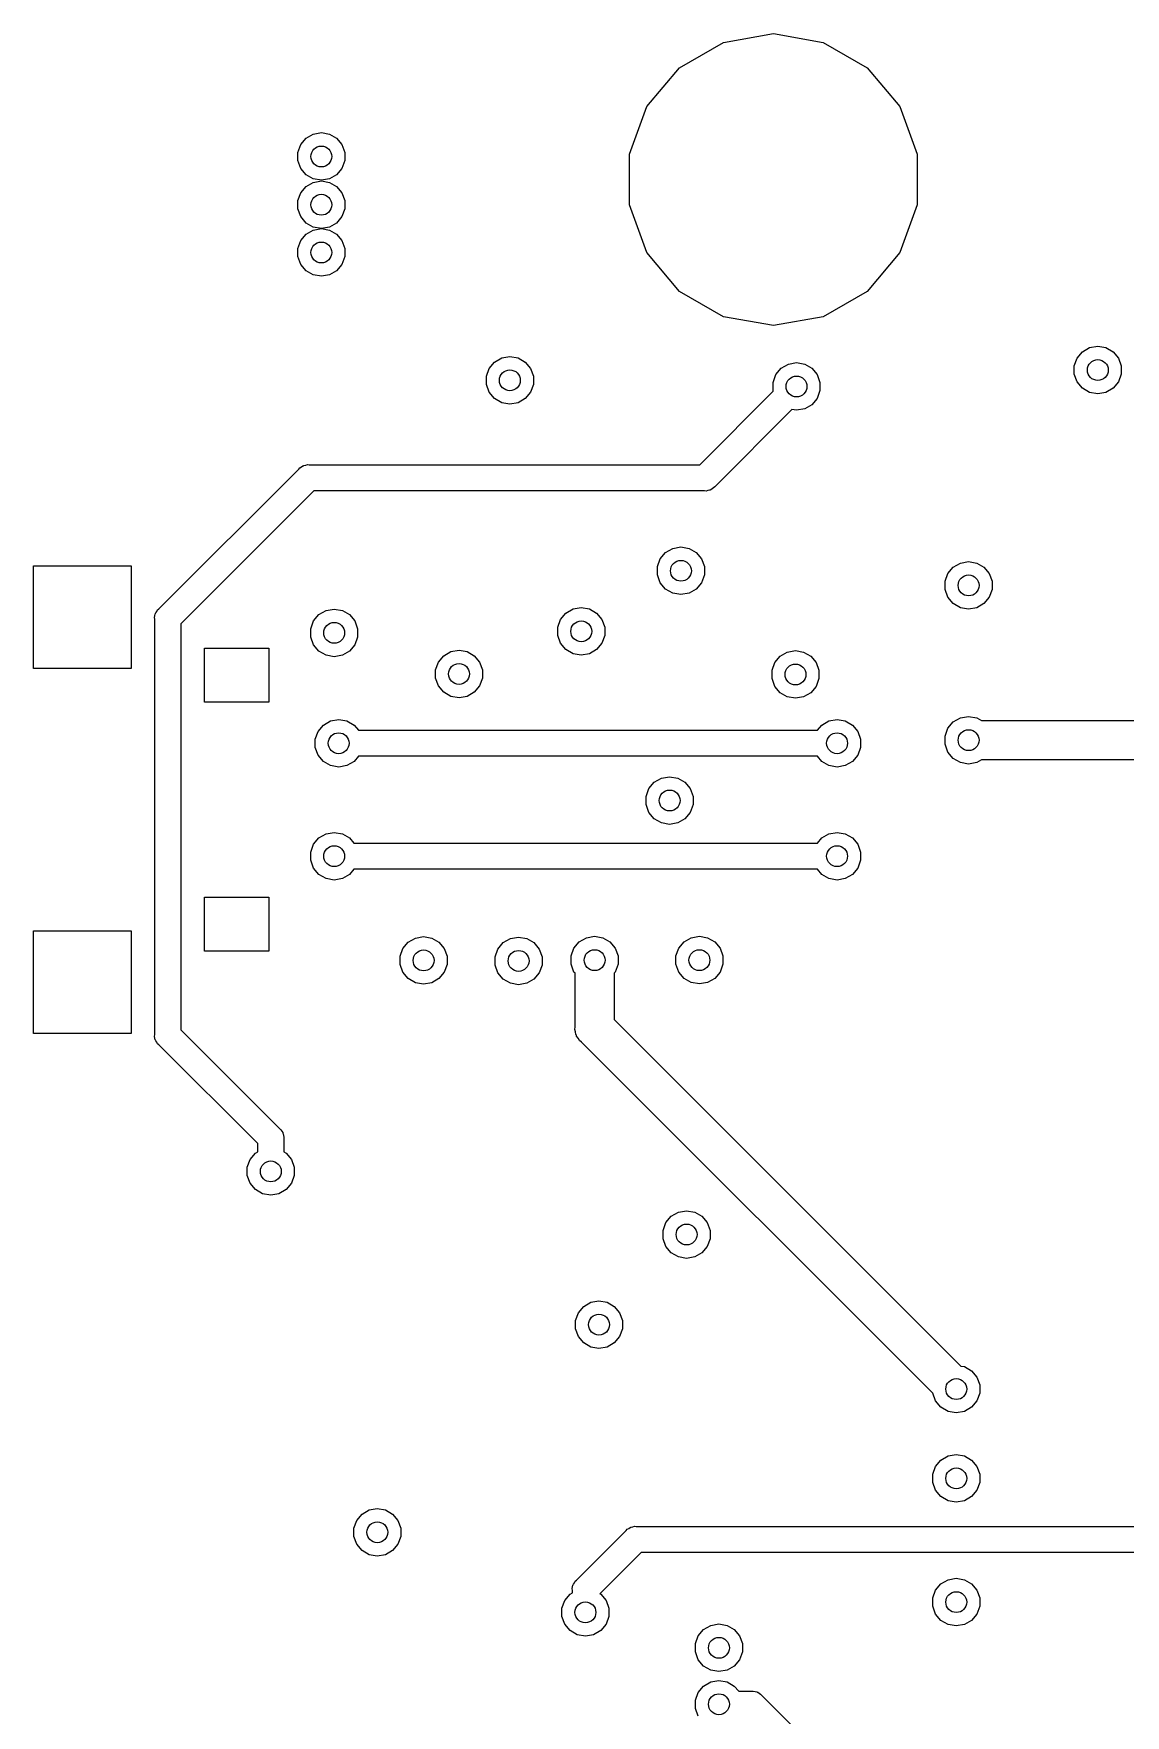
# Model space of a CAD drawing. Extents: x 91.8 to 190.2, y -113.9 to -59.9.
# Drawn here: x 91.75 to 113, y -92.69 to -59.93 of the extents above; entities that cross this region are included whole.
import ezdxf

# ---------------------------------------------------------------- set-up
doc = ezdxf.new("R2010")
doc.units = 0
doc.header["$MEASUREMENT"] = 0
doc.layers.add('BLACK', color=7, linetype='CONTINUOUS')

msp = doc.modelspace()

# ---------------------------------------------------------------- linework, layer by layer
at = {"layer": 'BLACK', "linetype": 'CONTINUOUS'}
for p, q in [((105.178, -60.0983), (106.15, -59.9268)), ((106.15, -59.9268), (107.122, -60.0983)), ((104.322, -60.592), (105.178, -60.0983)), ((107.122, -60.0983), (107.978, -60.592)), ((103.688, -61.3484), (104.322, -60.592)), ((107.978, -60.592), (108.612, -61.3484)), ((103.35, -62.2763), (103.688, -61.3484)), ((108.612, -61.3484), (108.95, -62.2763)), ((97.0516, -61.9644), (97.1912, -61.8837)), ((97.1912, -61.8837), (97.35, -61.8557)), ((97.35, -61.8557), (97.5088, -61.8837)), ((97.5088, -61.8837), (97.6484, -61.9644)), ((96.8928, -62.2394), (96.9479, -62.0879)), ((96.8928, -62.4006), (96.8928, -62.2394)), ((96.9479, -62.0879), (97.0516, -61.9644)), ((97.6484, -61.9644), (97.7521, -62.0879)), ((97.7521, -62.0879), (97.8072, -62.2394)), ((97.8072, -62.2394), (97.8072, -62.4006)), ((96.9479, -62.5521), (96.8928, -62.4006)), ((97.0516, -62.6756), (96.9479, -62.5521)), ((97.7521, -62.5521), (97.6484, -62.6756)), ((97.8072, -62.4006), (97.7521, -62.5521)), ((103.35, -63.2637), (103.35, -62.2763)), ((108.95, -62.2763), (108.95, -63.2637)), ((97.1912, -62.7563), (97.0516, -62.6756)), ((97.0516, -62.9044), (97.1912, -62.8237)), ((97.35, -62.7843), (97.1912, -62.7563)), ((97.1912, -62.8237), (97.35, -62.7957)), ((97.5088, -62.7563), (97.35, -62.7843)), ((97.35, -62.7957), (97.5088, -62.8237)), ((97.6484, -62.6756), (97.5088, -62.7563)), ((97.5088, -62.8237), (97.6484, -62.9044)), ((96.8928, -63.1794), (96.9479, -63.0279)), ((96.8928, -63.3406), (96.8928, -63.1794)), ((96.9479, -63.0279), (97.0516, -62.9044)), ((97.6484, -62.9044), (97.7521, -63.0279)), ((97.7521, -63.0279), (97.8072, -63.1794)), ((97.8072, -63.1794), (97.8072, -63.3406)), ((96.9479, -63.4921), (96.8928, -63.3406)), ((97.0516, -63.6156), (96.9479, -63.4921)), ((97.7521, -63.4921), (97.6484, -63.6156)), ((97.8072, -63.3406), (97.7521, -63.4921)), ((103.688, -64.1916), (103.35, -63.2637)), ((108.95, -63.2637), (108.612, -64.1916)), ((96.9479, -63.9579), (97.0516, -63.8344)), ((97.1912, -63.6963), (97.0516, -63.6156)), ((97.0516, -63.8344), (97.1912, -63.7537)), ((97.35, -63.7243), (97.1912, -63.6963)), ((97.1912, -63.7537), (97.35, -63.7257)), ((97.5088, -63.6963), (97.35, -63.7243)), ((97.35, -63.7257), (97.5088, -63.7537)), ((97.6484, -63.6156), (97.5088, -63.6963)), ((97.5088, -63.7537), (97.6484, -63.8344)), ((97.6484, -63.8344), (97.7521, -63.9579)), ((96.8928, -64.1094), (96.9479, -63.9579)), ((96.8928, -64.2706), (96.8928, -64.1094)), ((97.7521, -63.9579), (97.8072, -64.1094)), ((97.8072, -64.1094), (97.8072, -64.2706)), ((104.322, -64.948), (103.688, -64.1916)), ((108.612, -64.1916), (107.978, -64.948)), ((96.9479, -64.4221), (96.8928, -64.2706)), ((97.0516, -64.5456), (96.9479, -64.4221)), ((97.7521, -64.4221), (97.6484, -64.5456)), ((97.8072, -64.2706), (97.7521, -64.4221)), ((97.1912, -64.6263), (97.0516, -64.5456)), ((97.35, -64.6543), (97.1912, -64.6263)), ((97.5088, -64.6263), (97.35, -64.6543)), ((97.6484, -64.5456), (97.5088, -64.6263)), ((105.178, -65.4417), (104.322, -64.948)), ((107.978, -64.948), (107.122, -65.4417)), ((106.15, -65.6132), (105.178, -65.4417)), ((107.122, -65.4417), (106.15, -65.6132)), ((112.063, -66.2479), (112.167, -66.1244)), ((112.167, -66.1244), (112.306, -66.0437)), ((112.306, -66.0437), (112.465, -66.0157)), ((112.465, -66.0157), (112.624, -66.0437)), ((112.624, -66.0437), (112.763, -66.1244)), ((112.763, -66.1244), (112.867, -66.2479)), ((100.563, -66.5994), (100.618, -66.4479)), ((100.618, -66.4479), (100.722, -66.3244)), ((100.722, -66.3244), (100.861, -66.2437)), ((100.861, -66.2437), (101.02, -66.2157)), ((101.02, -66.2157), (101.179, -66.2437)), ((101.179, -66.2437), (101.318, -66.3244)), ((101.318, -66.3244), (101.422, -66.4479)), ((101.422, -66.4479), (101.477, -66.5994)), ((106.198, -66.5679), (106.302, -66.4444)), ((106.302, -66.4444), (106.441, -66.3637)), ((106.441, -66.3637), (106.6, -66.3357)), ((106.6, -66.3357), (106.759, -66.3637)), ((106.759, -66.3637), (106.898, -66.4444)), ((106.898, -66.4444), (107.002, -66.5679)), ((112.008, -66.3994), (112.063, -66.2479)), ((112.008, -66.5606), (112.008, -66.3994)), ((112.867, -66.2479), (112.922, -66.3994)), ((112.922, -66.3994), (112.922, -66.5606)), ((100.563, -66.7606), (100.563, -66.5994)), ((100.618, -66.9121), (100.563, -66.7606)), ((101.477, -66.7606), (101.422, -66.9121)), ((101.477, -66.5994), (101.477, -66.7606)), ((106.143, -66.7194), (106.198, -66.5679)), ((106.143, -66.8806), (106.143, -66.7194)), ((107.002, -66.5679), (107.057, -66.7194)), ((107.057, -66.7194), (107.057, -66.8806)), ((112.063, -66.7121), (112.008, -66.5606)), ((112.167, -66.8356), (112.063, -66.7121)), ((112.867, -66.7121), (112.763, -66.8356)), ((112.922, -66.5606), (112.867, -66.7121)), ((100.722, -67.0356), (100.618, -66.9121)), ((100.861, -67.1163), (100.722, -67.0356)), ((101.02, -67.1443), (100.861, -67.1163)), ((101.179, -67.1163), (101.02, -67.1443)), ((101.318, -67.0356), (101.179, -67.1163)), ((101.422, -66.9121), (101.318, -67.0356)), ((104.715, -68.326), (106.147, -66.8934)), ((106.147, -66.8934), (106.143, -66.8806)), ((106.898, -67.1556), (106.759, -67.2363)), ((107.002, -67.0321), (106.898, -67.1556)), ((107.057, -66.8806), (107.002, -67.0321)), ((112.306, -66.9163), (112.167, -66.8356)), ((112.465, -66.9443), (112.306, -66.9163)), ((112.624, -66.9163), (112.465, -66.9443)), ((112.763, -66.8356), (112.624, -66.9163)), ((106.511, -67.2485), (105.007, -68.7518)), ((106.6, -67.2643), (106.511, -67.2485)), ((106.759, -67.2363), (106.6, -67.2643)), ((94.1882, -71.1326), (96.9126, -68.4082)), ((96.9126, -68.4082), (96.9342, -68.3824)), ((96.9342, -68.3824), (96.9634, -68.3656)), ((96.9634, -68.3656), (96.991, -68.3462)), ((96.991, -68.3462), (97.002, -68.3433)), ((97.002, -68.3433), (97.0118, -68.3376)), ((97.0118, -68.3376), (97.045, -68.3318)), ((97.045, -68.3318), (97.0775, -68.3231)), ((97.0775, -68.3231), (97.1111, -68.326)), ((97.1111, -68.326), (104.715, -68.326)), ((104.957, -68.7944), (104.929, -68.8138)), ((104.986, -68.7776), (104.957, -68.7944)), ((105.007, -68.7518), (104.986, -68.7776)), ((97.2052, -68.834), (94.614, -71.4252)), ((104.809, -68.834), (97.2052, -68.834)), ((104.842, -68.8369), (104.809, -68.834)), ((104.875, -68.8282), (104.842, -68.8369)), ((104.908, -68.8224), (104.875, -68.8282)), ((104.918, -68.8167), (104.908, -68.8224)), ((104.929, -68.8138), (104.918, -68.8167)), ((103.948, -70.1579), (104.052, -70.0344)), ((104.052, -70.0344), (104.191, -69.9537)), ((104.191, -69.9537), (104.35, -69.9257)), ((104.35, -69.9257), (104.509, -69.9537)), ((104.509, -69.9537), (104.648, -70.0344)), ((104.648, -70.0344), (104.752, -70.1579)), ((91.75, -72.2938), (91.75, -70.2938)), ((91.75, -70.2938), (93.65, -70.2938)), ((93.65, -70.2938), (93.65, -72.2938)), ((103.893, -70.3094), (103.948, -70.1579)), ((103.893, -70.4706), (103.893, -70.3094)), ((104.752, -70.1579), (104.807, -70.3094)), ((104.807, -70.3094), (104.807, -70.4706)), ((109.548, -70.4429), (109.652, -70.3194)), ((109.652, -70.3194), (109.791, -70.2387)), ((109.791, -70.2387), (109.95, -70.2107)), ((109.95, -70.2107), (110.109, -70.2387)), ((110.109, -70.2387), (110.248, -70.3194)), ((110.248, -70.3194), (110.352, -70.4429)), ((103.948, -70.6221), (103.893, -70.4706)), ((104.052, -70.7456), (103.948, -70.6221)), ((104.191, -70.8263), (104.052, -70.7456)), ((104.648, -70.7456), (104.509, -70.8263)), ((104.752, -70.6221), (104.648, -70.7456)), ((104.807, -70.4706), (104.752, -70.6221)), ((109.493, -70.5944), (109.548, -70.4429)), ((109.493, -70.7556), (109.493, -70.5944)), ((109.548, -70.9071), (109.493, -70.7556)), ((110.352, -70.4429), (110.407, -70.5944)), ((110.407, -70.7556), (110.352, -70.9071)), ((110.407, -70.5944), (110.407, -70.7556)), ((104.35, -70.8543), (104.191, -70.8263)), ((104.509, -70.8263), (104.35, -70.8543)), ((109.652, -71.0306), (109.548, -70.9071)), ((109.791, -71.1113), (109.652, -71.0306)), ((110.248, -71.0306), (110.109, -71.1113)), ((110.352, -70.9071), (110.248, -71.0306)), ((94.1031, -71.2975), (94.1118, -71.265)), ((94.106, -71.3311), (94.1031, -71.2975)), ((94.106, -79.4261), (94.106, -71.3311)), ((94.1118, -71.265), (94.1176, -71.2318)), ((94.1176, -71.2318), (94.1233, -71.222)), ((94.1233, -71.222), (94.1262, -71.211)), ((94.1262, -71.211), (94.1456, -71.1834)), ((94.1456, -71.1834), (94.1624, -71.1542)), ((94.1624, -71.1542), (94.1882, -71.1326)), ((97.1428, -71.5194), (97.1979, -71.3679)), ((97.1979, -71.3679), (97.3016, -71.2444)), ((97.3016, -71.2444), (97.4412, -71.1637)), ((97.4412, -71.1637), (97.6, -71.1357)), ((97.6, -71.1357), (97.7588, -71.1637)), ((97.7588, -71.1637), (97.8984, -71.2444)), ((97.8984, -71.2444), (98.0021, -71.3679)), ((98.0021, -71.3679), (98.0572, -71.5194)), ((101.953, -71.4894), (102.008, -71.3379)), ((102.008, -71.3379), (102.112, -71.2144)), ((102.112, -71.2144), (102.251, -71.1337)), ((102.251, -71.1337), (102.41, -71.1057)), ((102.41, -71.1057), (102.569, -71.1337)), ((102.569, -71.1337), (102.708, -71.2144)), ((102.708, -71.2144), (102.812, -71.3379)), ((102.812, -71.3379), (102.867, -71.4894)), ((109.95, -71.1393), (109.791, -71.1113)), ((110.109, -71.1113), (109.95, -71.1393)), ((94.614, -71.4252), (94.614, -79.332)), ((97.1428, -71.6806), (97.1428, -71.5194)), ((97.1979, -71.8321), (97.1428, -71.6806)), ((98.0572, -71.6806), (98.0021, -71.8321)), ((98.0572, -71.5194), (98.0572, -71.6806)), ((101.953, -71.6506), (101.953, -71.4894)), ((102.008, -71.8021), (101.953, -71.6506)), ((102.867, -71.6506), (102.812, -71.8021)), ((102.867, -71.4894), (102.867, -71.6506)), ((95.075, -72.95), (95.075, -71.9)), ((95.075, -71.9), (96.325, -71.9)), ((96.325, -71.9), (96.325, -72.95)), ((97.3016, -71.9556), (97.1979, -71.8321)), ((97.4412, -72.0363), (97.3016, -71.9556)), ((97.6, -72.0643), (97.4412, -72.0363)), ((97.7588, -72.0363), (97.6, -72.0643)), ((97.8984, -71.9556), (97.7588, -72.0363)), ((98.0021, -71.8321), (97.8984, -71.9556)), ((99.6279, -72.1679), (99.7316, -72.0444)), ((99.7316, -72.0444), (99.8712, -71.9637)), ((99.8712, -71.9637), (100.03, -71.9357)), ((100.03, -71.9357), (100.189, -71.9637)), ((100.189, -71.9637), (100.328, -72.0444)), ((100.328, -72.0444), (100.432, -72.1679)), ((102.112, -71.9256), (102.008, -71.8021)), ((102.251, -72.0063), (102.112, -71.9256)), ((102.41, -72.0343), (102.251, -72.0063)), ((102.569, -72.0063), (102.41, -72.0343)), ((102.708, -71.9256), (102.569, -72.0063)), ((102.812, -71.8021), (102.708, -71.9256)), ((106.178, -72.1779), (106.282, -72.0544)), ((106.282, -72.0544), (106.421, -71.9737)), ((106.421, -71.9737), (106.58, -71.9457)), ((106.58, -71.9457), (106.739, -71.9737)), ((106.739, -71.9737), (106.878, -72.0544)), ((106.878, -72.0544), (106.982, -72.1779)), ((93.65, -72.2938), (91.75, -72.2938)), ((99.5728, -72.3194), (99.6279, -72.1679)), ((99.5728, -72.4806), (99.5728, -72.3194)), ((100.432, -72.1679), (100.487, -72.3194)), ((100.487, -72.3194), (100.487, -72.4806)), ((106.123, -72.3294), (106.178, -72.1779)), ((106.123, -72.4906), (106.123, -72.3294)), ((106.982, -72.1779), (107.037, -72.3294)), ((107.037, -72.3294), (107.037, -72.4906)), ((99.6279, -72.6321), (99.5728, -72.4806)), ((99.7316, -72.7556), (99.6279, -72.6321)), ((100.432, -72.6321), (100.328, -72.7556)), ((100.487, -72.4806), (100.432, -72.6321)), ((106.178, -72.6421), (106.123, -72.4906)), ((106.282, -72.7656), (106.178, -72.6421)), ((106.982, -72.6421), (106.878, -72.7656)), ((107.037, -72.4906), (106.982, -72.6421)), ((96.325, -72.95), (95.075, -72.95)), ((99.8712, -72.8363), (99.7316, -72.7556)), ((100.03, -72.8643), (99.8712, -72.8363)), ((100.189, -72.8363), (100.03, -72.8643)), ((100.328, -72.7556), (100.189, -72.8363)), ((106.421, -72.8463), (106.282, -72.7656)), ((106.58, -72.8743), (106.421, -72.8463)), ((106.739, -72.8463), (106.58, -72.8743)), ((106.878, -72.7656), (106.739, -72.8463)), ((97.3891, -73.3944), (97.5287, -73.3137)), ((97.5287, -73.3137), (97.6875, -73.2857)), ((97.6875, -73.2857), (97.8463, -73.3137)), ((97.8463, -73.3137), (97.9859, -73.3944)), ((107.092, -73.3944), (107.231, -73.3137)), ((107.231, -73.3137), (107.39, -73.2857)), ((107.39, -73.2857), (107.549, -73.3137)), ((107.549, -73.3137), (107.688, -73.3944)), ((109.548, -73.4579), (109.652, -73.3344)), ((109.652, -73.3344), (109.791, -73.2537)), ((109.791, -73.2537), (109.95, -73.2257)), ((109.95, -73.2257), (110.109, -73.2537)), ((110.109, -73.2537), (110.204, -73.309)), ((110.204, -73.309), (117.826, -73.309)), ((97.2303, -73.6694), (97.2855, -73.5179)), ((97.2303, -73.8306), (97.2303, -73.6694)), ((97.2855, -73.5179), (97.3891, -73.3944)), ((97.9859, -73.3944), (98.0712, -73.496)), ((98.0712, -73.496), (107.006, -73.496)), ((107.006, -73.496), (107.092, -73.3944)), ((107.688, -73.3944), (107.792, -73.5179)), ((107.792, -73.5179), (107.847, -73.6694)), ((107.847, -73.6694), (107.847, -73.8306)), ((109.493, -73.6094), (109.548, -73.4579)), ((109.493, -73.7706), (109.493, -73.6094)), ((97.2855, -73.9821), (97.2303, -73.8306)), ((97.3891, -74.1056), (97.2855, -73.9821)), ((98.0712, -74.004), (97.9859, -74.1056)), ((107.006, -74.004), (98.0712, -74.004)), ((107.092, -74.1056), (107.006, -74.004)), ((107.792, -73.9821), (107.688, -74.1056)), ((107.847, -73.8306), (107.792, -73.9821)), ((109.548, -73.9221), (109.493, -73.7706)), ((109.652, -74.0456), (109.548, -73.9221)), ((97.5287, -74.1863), (97.3891, -74.1056)), ((97.6875, -74.2143), (97.5287, -74.1863)), ((97.8463, -74.1863), (97.6875, -74.2143)), ((97.9859, -74.1056), (97.8463, -74.1863)), ((107.231, -74.1863), (107.092, -74.1056)), ((107.39, -74.2143), (107.231, -74.1863)), ((107.549, -74.1863), (107.39, -74.2143)), ((107.688, -74.1056), (107.549, -74.1863)), ((109.791, -74.1263), (109.652, -74.0456)), ((109.95, -74.1543), (109.791, -74.1263)), ((110.109, -74.1263), (109.95, -74.1543)), ((110.204, -74.071), (110.109, -74.1263)), ((117.782, -74.071), (110.204, -74.071)), ((103.673, -74.785), (103.728, -74.6335)), ((103.728, -74.6335), (103.832, -74.51)), ((103.832, -74.51), (103.971, -74.4293)), ((103.971, -74.4293), (104.13, -74.4013)), ((104.13, -74.4013), (104.289, -74.4293)), ((104.289, -74.4293), (104.428, -74.51)), ((104.428, -74.51), (104.532, -74.6335)), ((104.532, -74.6335), (104.587, -74.785)), ((103.673, -74.9462), (103.673, -74.785)), ((103.728, -75.0977), (103.673, -74.9462)), ((104.587, -74.9462), (104.532, -75.0977)), ((104.587, -74.785), (104.587, -74.9462)), ((103.832, -75.2212), (103.728, -75.0977)), ((103.971, -75.3019), (103.832, -75.2212)), ((104.13, -75.3299), (103.971, -75.3019)), ((104.289, -75.3019), (104.13, -75.3299)), ((104.428, -75.2212), (104.289, -75.3019)), ((104.532, -75.0977), (104.428, -75.2212)), ((97.1979, -75.7179), (97.3016, -75.5944)), ((97.3016, -75.5944), (97.4412, -75.5137)), ((97.4412, -75.5137), (97.6, -75.4857)), ((97.6, -75.4857), (97.7588, -75.5137)), ((97.7588, -75.5137), (97.8984, -75.5944)), ((97.8984, -75.5944), (97.9837, -75.696)), ((107.006, -75.696), (107.092, -75.5944)), ((107.092, -75.5944), (107.231, -75.5137)), ((107.231, -75.5137), (107.39, -75.4857)), ((107.39, -75.4857), (107.549, -75.5137)), ((107.549, -75.5137), (107.688, -75.5944)), ((107.688, -75.5944), (107.792, -75.7179)), ((97.1428, -75.8694), (97.1979, -75.7179)), ((97.1428, -76.0306), (97.1428, -75.8694)), ((97.9837, -75.696), (107.006, -75.696)), ((107.792, -75.7179), (107.847, -75.8694)), ((107.847, -75.8694), (107.847, -76.0306)), ((97.1979, -76.1821), (97.1428, -76.0306)), ((97.3016, -76.3056), (97.1979, -76.1821)), ((97.4412, -76.3863), (97.3016, -76.3056)), ((97.8984, -76.3056), (97.7588, -76.3863)), ((97.9837, -76.204), (97.8984, -76.3056)), ((107.006, -76.204), (97.9837, -76.204)), ((107.092, -76.3056), (107.006, -76.204)), ((107.231, -76.3863), (107.092, -76.3056)), ((107.688, -76.3056), (107.549, -76.3863)), ((107.792, -76.1821), (107.688, -76.3056)), ((107.847, -76.0306), (107.792, -76.1821)), ((97.6, -76.4143), (97.4412, -76.3863)), ((97.7588, -76.3863), (97.6, -76.4143)), ((107.39, -76.4143), (107.231, -76.3863)), ((107.549, -76.3863), (107.39, -76.4143)), ((95.075, -77.8), (95.075, -76.75)), ((95.075, -76.75), (96.325, -76.75)), ((96.325, -76.75), (96.325, -77.8)), ((91.75, -79.4062), (91.75, -77.4062)), ((91.75, -77.4062), (93.65, -77.4062)), ((93.65, -77.4062), (93.65, -79.4062)), ((98.9379, -77.7479), (99.0416, -77.6244)), ((99.0416, -77.6244), (99.1812, -77.5437)), ((99.1812, -77.5437), (99.34, -77.5157)), ((99.34, -77.5157), (99.4988, -77.5437)), ((99.4988, -77.5437), (99.6384, -77.6244)), ((99.6384, -77.6244), (99.7421, -77.7479)), ((100.788, -77.7579), (100.892, -77.6344)), ((100.892, -77.6344), (101.031, -77.5537)), ((101.031, -77.5537), (101.19, -77.5257)), ((101.19, -77.5257), (101.349, -77.5537)), ((101.349, -77.5537), (101.488, -77.6344)), ((101.488, -77.6344), (101.592, -77.7579)), ((102.268, -77.7423), (102.372, -77.6188)), ((102.372, -77.6188), (102.511, -77.5381)), ((102.511, -77.5381), (102.67, -77.5101)), ((102.67, -77.5101), (102.829, -77.5381)), ((102.829, -77.5381), (102.968, -77.6188)), ((102.968, -77.6188), (103.072, -77.7423)), ((104.308, -77.7423), (104.412, -77.6188)), ((104.412, -77.6188), (104.551, -77.5381)), ((104.551, -77.5381), (104.71, -77.5101)), ((104.71, -77.5101), (104.869, -77.5381)), ((104.869, -77.5381), (105.008, -77.6188)), ((105.008, -77.6188), (105.112, -77.7423)), ((96.325, -77.8), (95.075, -77.8)), ((98.8828, -77.8994), (98.9379, -77.7479)), ((98.8828, -78.0606), (98.8828, -77.8994)), ((99.7421, -77.7479), (99.7972, -77.8994)), ((99.7972, -77.8994), (99.7972, -78.0606)), ((100.733, -77.9094), (100.788, -77.7579)), ((100.733, -78.0706), (100.733, -77.9094)), ((101.592, -77.7579), (101.647, -77.9094)), ((101.647, -77.9094), (101.647, -78.0706)), ((102.213, -77.8938), (102.268, -77.7423)), ((102.213, -78.055), (102.213, -77.8938)), ((103.072, -77.7423), (103.127, -77.8938)), ((103.127, -77.8938), (103.127, -78.055)), ((104.253, -77.8938), (104.308, -77.7423)), ((104.253, -78.055), (104.253, -77.8938)), ((105.112, -77.7423), (105.167, -77.8938)), ((105.167, -77.8938), (105.167, -78.055)), ((98.9379, -78.2121), (98.8828, -78.0606)), ((99.0416, -78.3356), (98.9379, -78.2121)), ((99.7421, -78.2121), (99.6384, -78.3356)), ((99.7972, -78.0606), (99.7421, -78.2121)), ((100.788, -78.2221), (100.733, -78.0706)), ((100.892, -78.3456), (100.788, -78.2221)), ((101.592, -78.2221), (101.488, -78.3456)), ((101.647, -78.0706), (101.592, -78.2221)), ((102.268, -78.2065), (102.213, -78.055)), ((102.289, -78.2316), (102.268, -78.2065)), ((102.289, -79.2734), (102.289, -78.2316)), ((103.072, -78.2065), (103.051, -78.2316)), ((103.051, -78.2316), (103.051, -79.1322)), ((103.127, -78.055), (103.072, -78.2065)), ((104.308, -78.2065), (104.253, -78.055)), ((104.412, -78.33), (104.308, -78.2065)), ((105.112, -78.2065), (105.008, -78.33)), ((105.167, -78.055), (105.112, -78.2065)), ((99.1812, -78.4163), (99.0416, -78.3356)), ((99.34, -78.4443), (99.1812, -78.4163)), ((99.4988, -78.4163), (99.34, -78.4443)), ((99.6384, -78.3356), (99.4988, -78.4163)), ((101.031, -78.4263), (100.892, -78.3456)), ((101.19, -78.4543), (101.031, -78.4263)), ((101.349, -78.4263), (101.19, -78.4543)), ((101.488, -78.3456), (101.349, -78.4263)), ((104.551, -78.4107), (104.412, -78.33)), ((104.71, -78.4387), (104.551, -78.4107)), ((104.869, -78.4107), (104.71, -78.4387)), ((105.008, -78.33), (104.869, -78.4107)), ((102.285, -79.3237), (102.289, -79.2734)), ((103.051, -79.1322), (109.801, -85.8817)), ((93.65, -79.4062), (91.75, -79.4062)), ((94.1031, -79.4597), (94.106, -79.4261)), ((94.1118, -79.4922), (94.1031, -79.4597)), ((94.1176, -79.5254), (94.1118, -79.4922)), ((94.1233, -79.5352), (94.1176, -79.5254)), ((94.1262, -79.5462), (94.1233, -79.5352)), ((94.1456, -79.5738), (94.1262, -79.5462)), ((94.1624, -79.603), (94.1456, -79.5738)), ((94.1882, -79.6246), (94.1624, -79.603)), ((94.614, -79.332), (96.538, -81.256)), ((102.298, -79.3725), (102.285, -79.3237)), ((102.306, -79.4223), (102.298, -79.3725)), ((102.315, -79.4371), (102.306, -79.4223)), ((102.319, -79.4535), (102.315, -79.4371)), ((102.348, -79.4949), (102.319, -79.4535)), ((102.374, -79.5387), (102.348, -79.4949)), ((102.412, -79.5712), (102.374, -79.5387)), ((109.253, -86.4122), (102.412, -79.5712)), ((96.1122, -81.5486), (94.1882, -79.6246)), ((96.1122, -81.7087), (96.1122, -81.5486)), ((96.538, -81.256), (96.5638, -81.2776)), ((96.5638, -81.2776), (96.5807, -81.3068)), ((96.5807, -81.3068), (96.6, -81.3344)), ((96.6, -81.3344), (96.6029, -81.3454)), ((96.6029, -81.3454), (96.6086, -81.3552)), ((96.6086, -81.3552), (96.6145, -81.3884)), ((96.6145, -81.3884), (96.6232, -81.4209)), ((96.6232, -81.4209), (96.6202, -81.4545)), ((96.6202, -81.4545), (96.6202, -81.7087)), ((95.909, -82.0094), (95.9642, -81.8579)), ((95.9642, -81.8579), (96.0678, -81.7344)), ((96.0678, -81.7344), (96.1122, -81.7087)), ((96.6202, -81.7087), (96.6647, -81.7344)), ((96.6647, -81.7344), (96.7683, -81.8579)), ((96.7683, -81.8579), (96.8234, -82.0094)), ((95.909, -82.1706), (95.909, -82.0094)), ((95.9642, -82.3221), (95.909, -82.1706)), ((96.8234, -82.1706), (96.7683, -82.3221)), ((96.8234, -82.0094), (96.8234, -82.1706)), ((96.0678, -82.4456), (95.9642, -82.3221)), ((96.2075, -82.5263), (96.0678, -82.4456)), ((96.3662, -82.5543), (96.2075, -82.5263)), ((96.525, -82.5263), (96.3662, -82.5543)), ((96.6647, -82.4456), (96.525, -82.5263)), ((96.7683, -82.3221), (96.6647, -82.4456)), ((104.301, -82.8837), (104.46, -82.8557)), ((104.46, -82.8557), (104.619, -82.8837)), ((104.003, -83.2394), (104.058, -83.0879)), ((104.058, -83.0879), (104.162, -82.9644)), ((104.162, -82.9644), (104.301, -82.8837)), ((104.619, -82.8837), (104.758, -82.9644)), ((104.758, -82.9644), (104.862, -83.0879)), ((104.862, -83.0879), (104.917, -83.2394)), ((104.003, -83.4006), (104.003, -83.2394)), ((104.058, -83.5521), (104.003, -83.4006)), ((104.917, -83.4006), (104.862, -83.5521)), ((104.917, -83.2394), (104.917, -83.4006)), ((104.162, -83.6756), (104.058, -83.5521)), ((104.301, -83.7563), (104.162, -83.6756)), ((104.46, -83.7843), (104.301, -83.7563)), ((104.619, -83.7563), (104.46, -83.7843)), ((104.758, -83.6756), (104.619, -83.7563)), ((104.862, -83.5521), (104.758, -83.6756)), ((102.298, -84.9944), (102.353, -84.8429)), ((102.353, -84.8429), (102.457, -84.7194)), ((102.457, -84.7194), (102.596, -84.6387)), ((102.596, -84.6387), (102.755, -84.6107)), ((102.755, -84.6107), (102.914, -84.6387)), ((102.914, -84.6387), (103.053, -84.7194)), ((103.053, -84.7194), (103.157, -84.8429)), ((103.157, -84.8429), (103.212, -84.9944)), ((102.298, -85.1556), (102.298, -84.9944)), ((102.353, -85.3071), (102.298, -85.1556)), ((103.212, -85.1556), (103.157, -85.3071)), ((103.212, -84.9944), (103.212, -85.1556)), ((102.457, -85.4306), (102.353, -85.3071)), ((102.596, -85.5113), (102.457, -85.4306)), ((103.053, -85.4306), (102.914, -85.5113)), ((103.157, -85.3071), (103.053, -85.4306)), ((102.755, -85.5393), (102.596, -85.5113)), ((102.914, -85.5113), (102.755, -85.5393)), ((109.801, -85.8817), (109.869, -85.8937)), ((109.869, -85.8937), (110.008, -85.9744)), ((110.008, -85.9744), (110.112, -86.0979)), ((110.112, -86.0979), (110.167, -86.2494)), ((109.308, -86.5621), (109.253, -86.4122)), ((110.167, -86.4106), (110.112, -86.5621)), ((110.167, -86.2494), (110.167, -86.4106)), ((109.412, -86.6856), (109.308, -86.5621)), ((109.551, -86.7663), (109.412, -86.6856)), ((109.71, -86.7943), (109.551, -86.7663)), ((109.869, -86.7663), (109.71, -86.7943)), ((110.008, -86.6856), (109.869, -86.7663)), ((110.112, -86.5621), (110.008, -86.6856)), ((109.308, -87.8379), (109.412, -87.7144)), ((109.412, -87.7144), (109.551, -87.6337)), ((109.551, -87.6337), (109.71, -87.6057)), ((109.71, -87.6057), (109.869, -87.6337)), ((109.869, -87.6337), (110.008, -87.7144)), ((110.008, -87.7144), (110.112, -87.8379)), ((109.253, -87.9894), (109.308, -87.8379)), ((109.253, -88.1506), (109.253, -87.9894)), ((110.112, -87.8379), (110.167, -87.9894)), ((110.167, -87.9894), (110.167, -88.1506)), ((109.308, -88.3021), (109.253, -88.1506)), ((109.412, -88.4256), (109.308, -88.3021)), ((109.551, -88.5063), (109.412, -88.4256)), ((110.008, -88.4256), (109.869, -88.5063)), ((110.112, -88.3021), (110.008, -88.4256)), ((110.167, -88.1506), (110.112, -88.3021)), ((98.0379, -88.8879), (98.1416, -88.7644)), ((98.1416, -88.7644), (98.2812, -88.6837)), ((98.2812, -88.6837), (98.44, -88.6557)), ((98.44, -88.6557), (98.5988, -88.6837)), ((98.5988, -88.6837), (98.7384, -88.7644)), ((98.7384, -88.7644), (98.8421, -88.8879)), ((109.71, -88.5343), (109.551, -88.5063)), ((109.869, -88.5063), (109.71, -88.5343)), ((97.9828, -89.0394), (98.0379, -88.8879)), ((97.9828, -89.2006), (97.9828, -89.0394)), ((98.8421, -88.8879), (98.8972, -89.0394)), ((98.8972, -89.0394), (98.8972, -89.2006)), ((102.318, -90.0526), (103.283, -89.0882)), ((103.283, -89.0882), (103.304, -89.0624)), ((103.304, -89.0624), (103.333, -89.0456)), ((103.333, -89.0456), (103.361, -89.0262)), ((103.361, -89.0262), (103.372, -89.0233)), ((103.372, -89.0233), (103.382, -89.0176)), ((103.382, -89.0176), (103.415, -89.0118)), ((103.415, -89.0118), (103.448, -89.0031)), ((103.448, -89.0031), (103.481, -89.006)), ((103.481, -89.006), (115.369, -89.006)), ((98.0379, -89.3521), (97.9828, -89.2006)), ((98.1416, -89.4756), (98.0379, -89.3521)), ((98.8421, -89.3521), (98.7384, -89.4756)), ((98.8972, -89.2006), (98.8421, -89.3521)), ((98.2812, -89.5563), (98.1416, -89.4756)), ((98.44, -89.5843), (98.2812, -89.5563)), ((98.5988, -89.5563), (98.44, -89.5843)), ((98.7384, -89.4756), (98.5988, -89.5563)), ((103.575, -89.514), (102.773, -90.3157)), ((115.275, -89.514), (103.575, -89.514)), ((102.276, -90.1034), (102.292, -90.0742)), ((102.292, -90.0742), (102.318, -90.0526)), ((109.412, -90.1244), (109.551, -90.0437)), ((109.551, -90.0437), (109.71, -90.0157)), ((109.71, -90.0157), (109.869, -90.0437)), ((109.869, -90.0437), (110.008, -90.1244)), ((102.088, -90.4479), (102.192, -90.3244)), ((102.192, -90.3244), (102.236, -90.2987)), ((102.233, -90.2175), (102.242, -90.185)), ((102.236, -90.2511), (102.233, -90.2175)), ((102.236, -90.2987), (102.236, -90.2511)), ((102.242, -90.185), (102.248, -90.1518)), ((102.248, -90.1518), (102.253, -90.142)), ((102.253, -90.142), (102.256, -90.131)), ((102.256, -90.131), (102.276, -90.1034)), ((102.773, -90.3157), (102.788, -90.3244)), ((102.788, -90.3244), (102.892, -90.4479)), ((109.253, -90.3994), (109.308, -90.2479)), ((109.253, -90.5606), (109.253, -90.3994)), ((109.308, -90.2479), (109.412, -90.1244)), ((110.008, -90.1244), (110.112, -90.2479)), ((110.112, -90.2479), (110.167, -90.3994)), ((110.167, -90.3994), (110.167, -90.5606)), ((102.033, -90.5994), (102.088, -90.4479)), ((102.033, -90.7606), (102.033, -90.5994)), ((102.892, -90.4479), (102.947, -90.5994)), ((102.947, -90.5994), (102.947, -90.7606)), ((109.308, -90.7121), (109.253, -90.5606)), ((109.412, -90.8356), (109.308, -90.7121)), ((110.112, -90.7121), (110.008, -90.8356)), ((110.167, -90.5606), (110.112, -90.7121)), ((102.088, -90.9121), (102.033, -90.7606)), ((102.192, -91.0356), (102.088, -90.9121)), ((102.331, -91.1163), (102.192, -91.0356)), ((102.788, -91.0356), (102.649, -91.1163)), ((102.892, -90.9121), (102.788, -91.0356)), ((102.947, -90.7606), (102.892, -90.9121)), ((104.688, -91.1379), (104.792, -91.0144)), ((104.792, -91.0144), (104.931, -90.9337)), ((104.931, -90.9337), (105.09, -90.9057)), ((105.09, -90.9057), (105.249, -90.9337)), ((105.249, -90.9337), (105.388, -91.0144)), ((105.388, -91.0144), (105.492, -91.1379)), ((109.551, -90.9163), (109.412, -90.8356)), ((109.71, -90.9443), (109.551, -90.9163)), ((109.869, -90.9163), (109.71, -90.9443)), ((110.008, -90.8356), (109.869, -90.9163)), ((102.49, -91.1443), (102.331, -91.1163)), ((102.649, -91.1163), (102.49, -91.1443)), ((104.633, -91.2894), (104.688, -91.1379)), ((104.633, -91.4506), (104.633, -91.2894)), ((105.492, -91.1379), (105.547, -91.2894)), ((105.547, -91.2894), (105.547, -91.4506)), ((104.688, -91.6021), (104.633, -91.4506)), ((104.792, -91.7256), (104.688, -91.6021)), ((104.931, -91.8063), (104.792, -91.7256)), ((105.388, -91.7256), (105.249, -91.8063)), ((105.492, -91.6021), (105.388, -91.7256)), ((105.547, -91.4506), (105.492, -91.6021)), ((104.792, -92.1144), (104.931, -92.0337)), ((105.09, -91.8343), (104.931, -91.8063)), ((104.931, -92.0337), (105.09, -92.0057)), ((105.249, -91.8063), (105.09, -91.8343)), ((105.09, -92.0057), (105.249, -92.0337)), ((105.249, -92.0337), (105.388, -92.1144)), ((104.633, -92.3894), (104.688, -92.2379)), ((104.688, -92.2379), (104.792, -92.1144)), ((105.388, -92.1144), (105.474, -92.216)), ((105.474, -92.216), (105.725, -92.216)), ((105.725, -92.216), (105.759, -92.2131)), ((105.759, -92.2131), (105.792, -92.2218)), ((105.792, -92.2218), (105.825, -92.2276)), ((105.825, -92.2276), (105.835, -92.2333)), ((105.835, -92.2333), (105.846, -92.2362)), ((105.846, -92.2362), (105.873, -92.2556)), ((105.873, -92.2556), (105.902, -92.2724)), ((105.902, -92.2724), (105.924, -92.2982)), ((105.924, -92.2982), (109.482, -95.856)), ((104.633, -92.5506), (104.633, -92.3894)), ((104.688, -92.7021), (104.633, -92.5506))]:
    msp.add_line(p, q, dxfattribs=at)
at = {"layer": 'BLACK'}
for centre in [(97.35, -62.32), (97.35, -63.26), (97.35, -64.19), (101.02, -66.68), (112.465, -66.48), (106.6, -66.8), (104.35, -70.39), (109.95, -70.675), (97.6, -71.6), (102.41, -71.57), (100.03, -72.4), (106.58, -72.41), (97.6875, -73.75), (107.39, -73.75), (109.95, -73.69), (104.13, -74.8656), (97.6, -75.95), (107.39, -75.95), (99.34, -77.98), (101.19, -77.99), (102.67, -77.9744), (104.71, -77.9744), (96.3662, -82.09), (104.46, -83.32), (102.755, -85.075), (109.71, -86.33), (109.71, -88.07), (98.44, -89.12), (109.71, -90.48), (102.49, -90.68), (105.09, -91.37), (105.09, -92.47)]:
    msp.add_circle(centre, 0.2032, dxfattribs=at)

doc.saveas('drawing.dxf')
